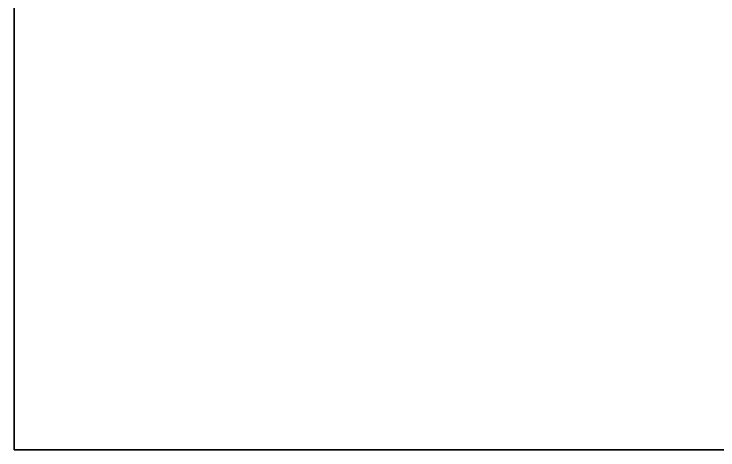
# Model space of a CAD drawing. Header units: inches. Extents: x -9 to 49, y -7 to 10.3.
# Drawn here: x 1.8665 to 2.015, y -0.5373 to -0.4453 of the extents above; entities that cross this region are included whole.
import ezdxf

# ---------------------------------------------------------------- set-up
doc = ezdxf.new("R2010")
doc.units = ezdxf.units.IN
doc.header["$MEASUREMENT"] = 0
doc.layers.add('A-Anno-Titl-Otln', color=7, linetype='Continuous')
doc.layers.add('G-Anno-Nplt', color=7, linetype='Continuous')

# ---------------------------------------------------------------- blocks, each defined once
blk = doc.blocks.new('block 666')
at = {"color": 7, "lineweight": 35}
blk.add_lwpolyline([(1.86651, 9.15196), (1.86651, -0.53734), (9.13349, -0.53734), (9.13349, 9.15196), (1.86651, 9.15196)], dxfattribs=at)
blk = doc.blocks.new('block 856')
at = {"layer": 'G-Anno-Nplt', "color": 7, "lineweight": 35}
blk.add_lwpolyline([(1.86651, 9.15196), (1.86651, -0.53734), (9.13349, -0.53734), (9.13349, 9.15196), (1.86651, 9.15196)], dxfattribs=at)
blk = doc.blocks.new('block 857')
at = {"layer": 'A-Anno-Titl-Otln', "color": 7, "lineweight": 35}
blk.add_lwpolyline([(1.86651, -0.53734), (9.13349, -0.53734)], dxfattribs=at)
blk = doc.blocks.new('block 859')
at = {"layer": 'A-Anno-Titl-Otln', "color": 7, "lineweight": 35}
blk.add_lwpolyline([(1.86651, -0.53734), (1.86651, 9.15196)], dxfattribs=at)

msp = doc.modelspace()

# ---------------------------------------------------------------- block references
msp.add_blockref('block 666', (0, 0))
at = {"layer": 'A-Anno-Titl-Otln'}
for name in ['block 859', 'block 857']:
    msp.add_blockref(name, (0, 0), dxfattribs=at)
at = {"layer": 'G-Anno-Nplt'}
msp.add_blockref('block 856', (0, 0), dxfattribs=at)

doc.saveas('drawing.dxf')
